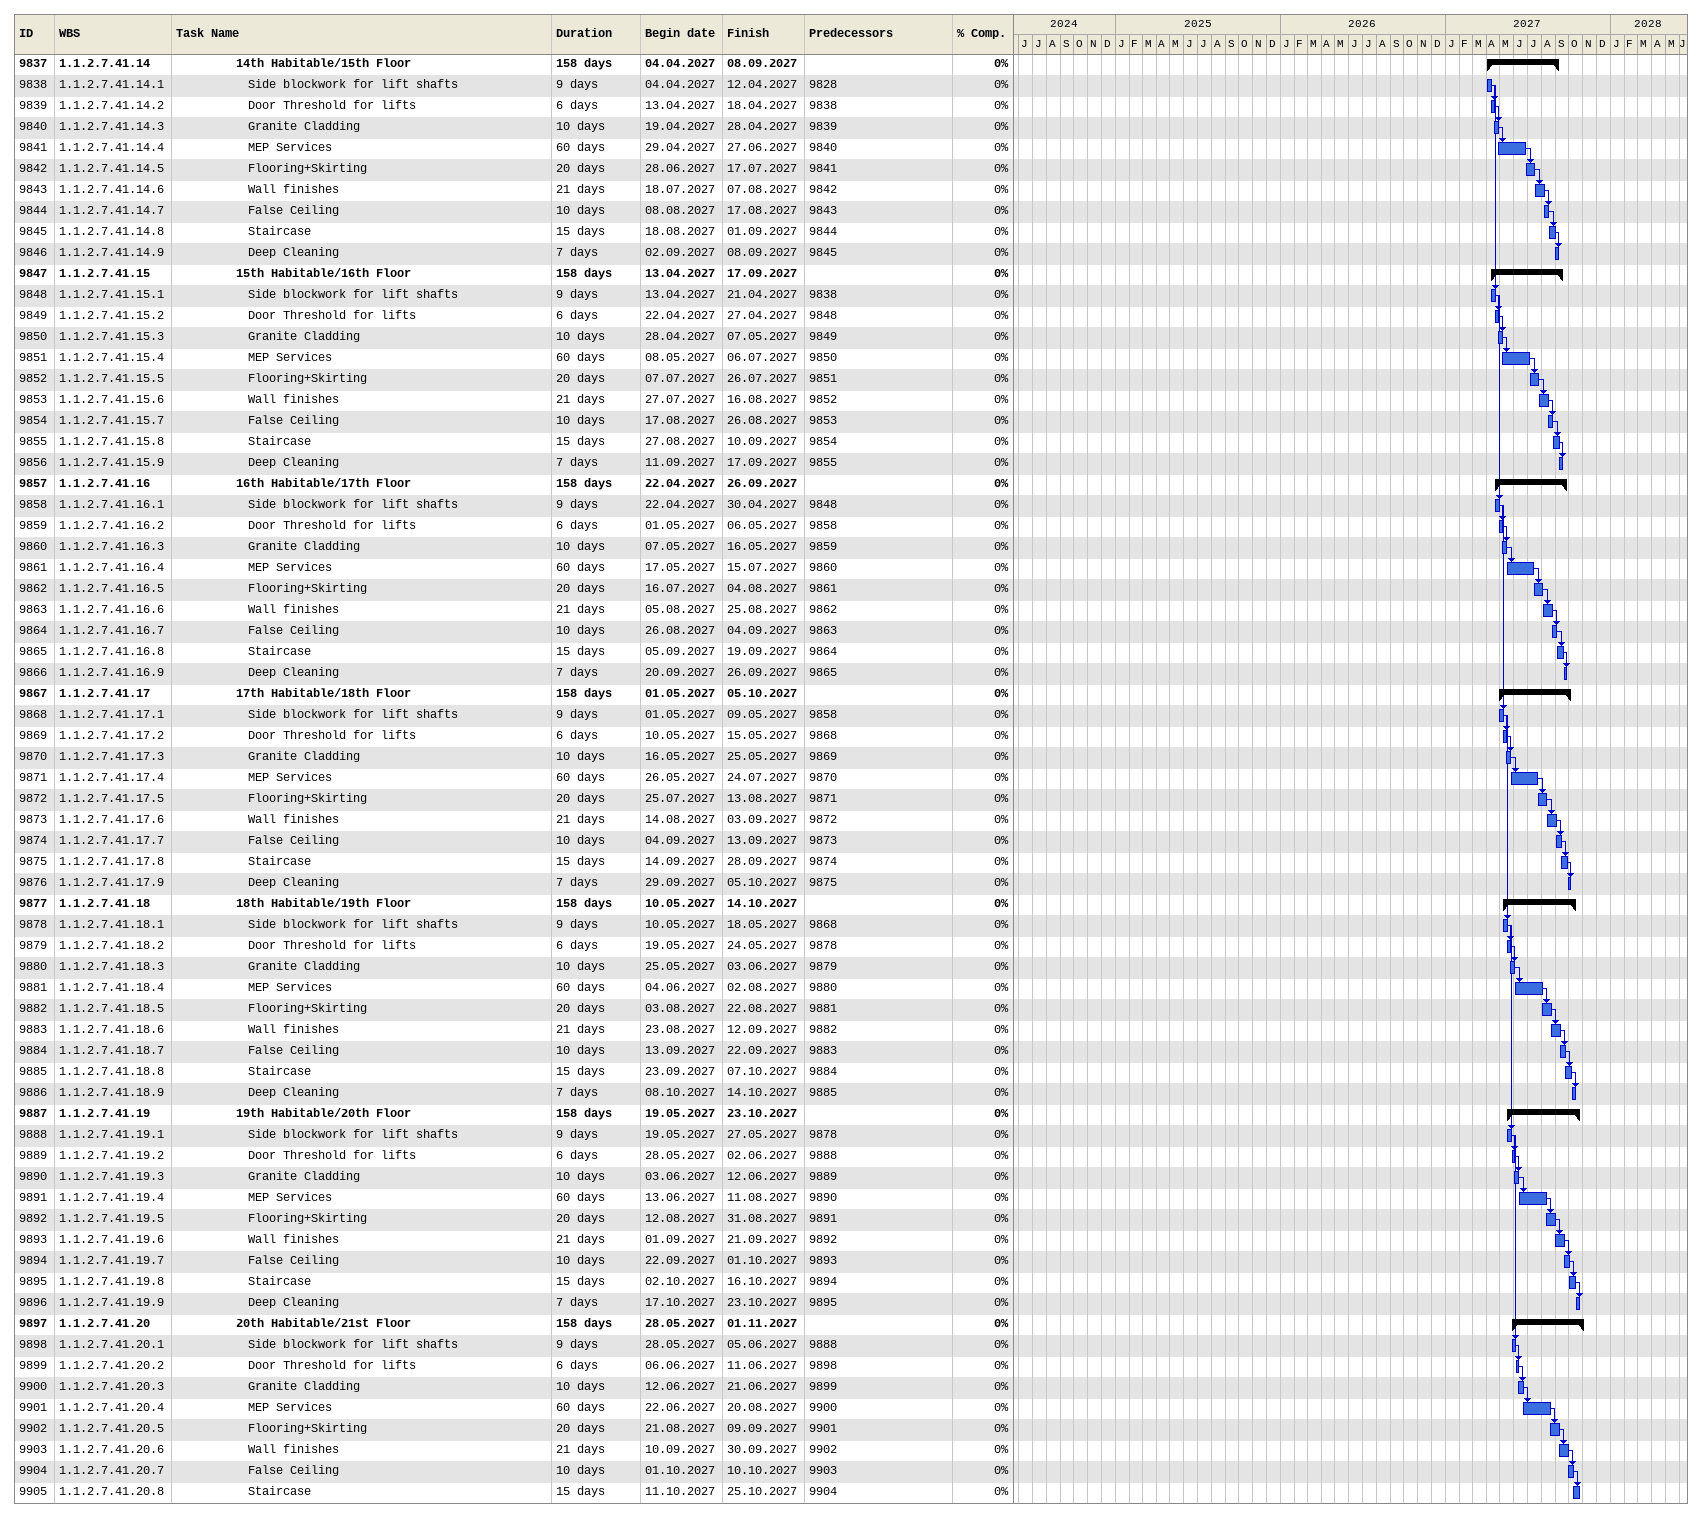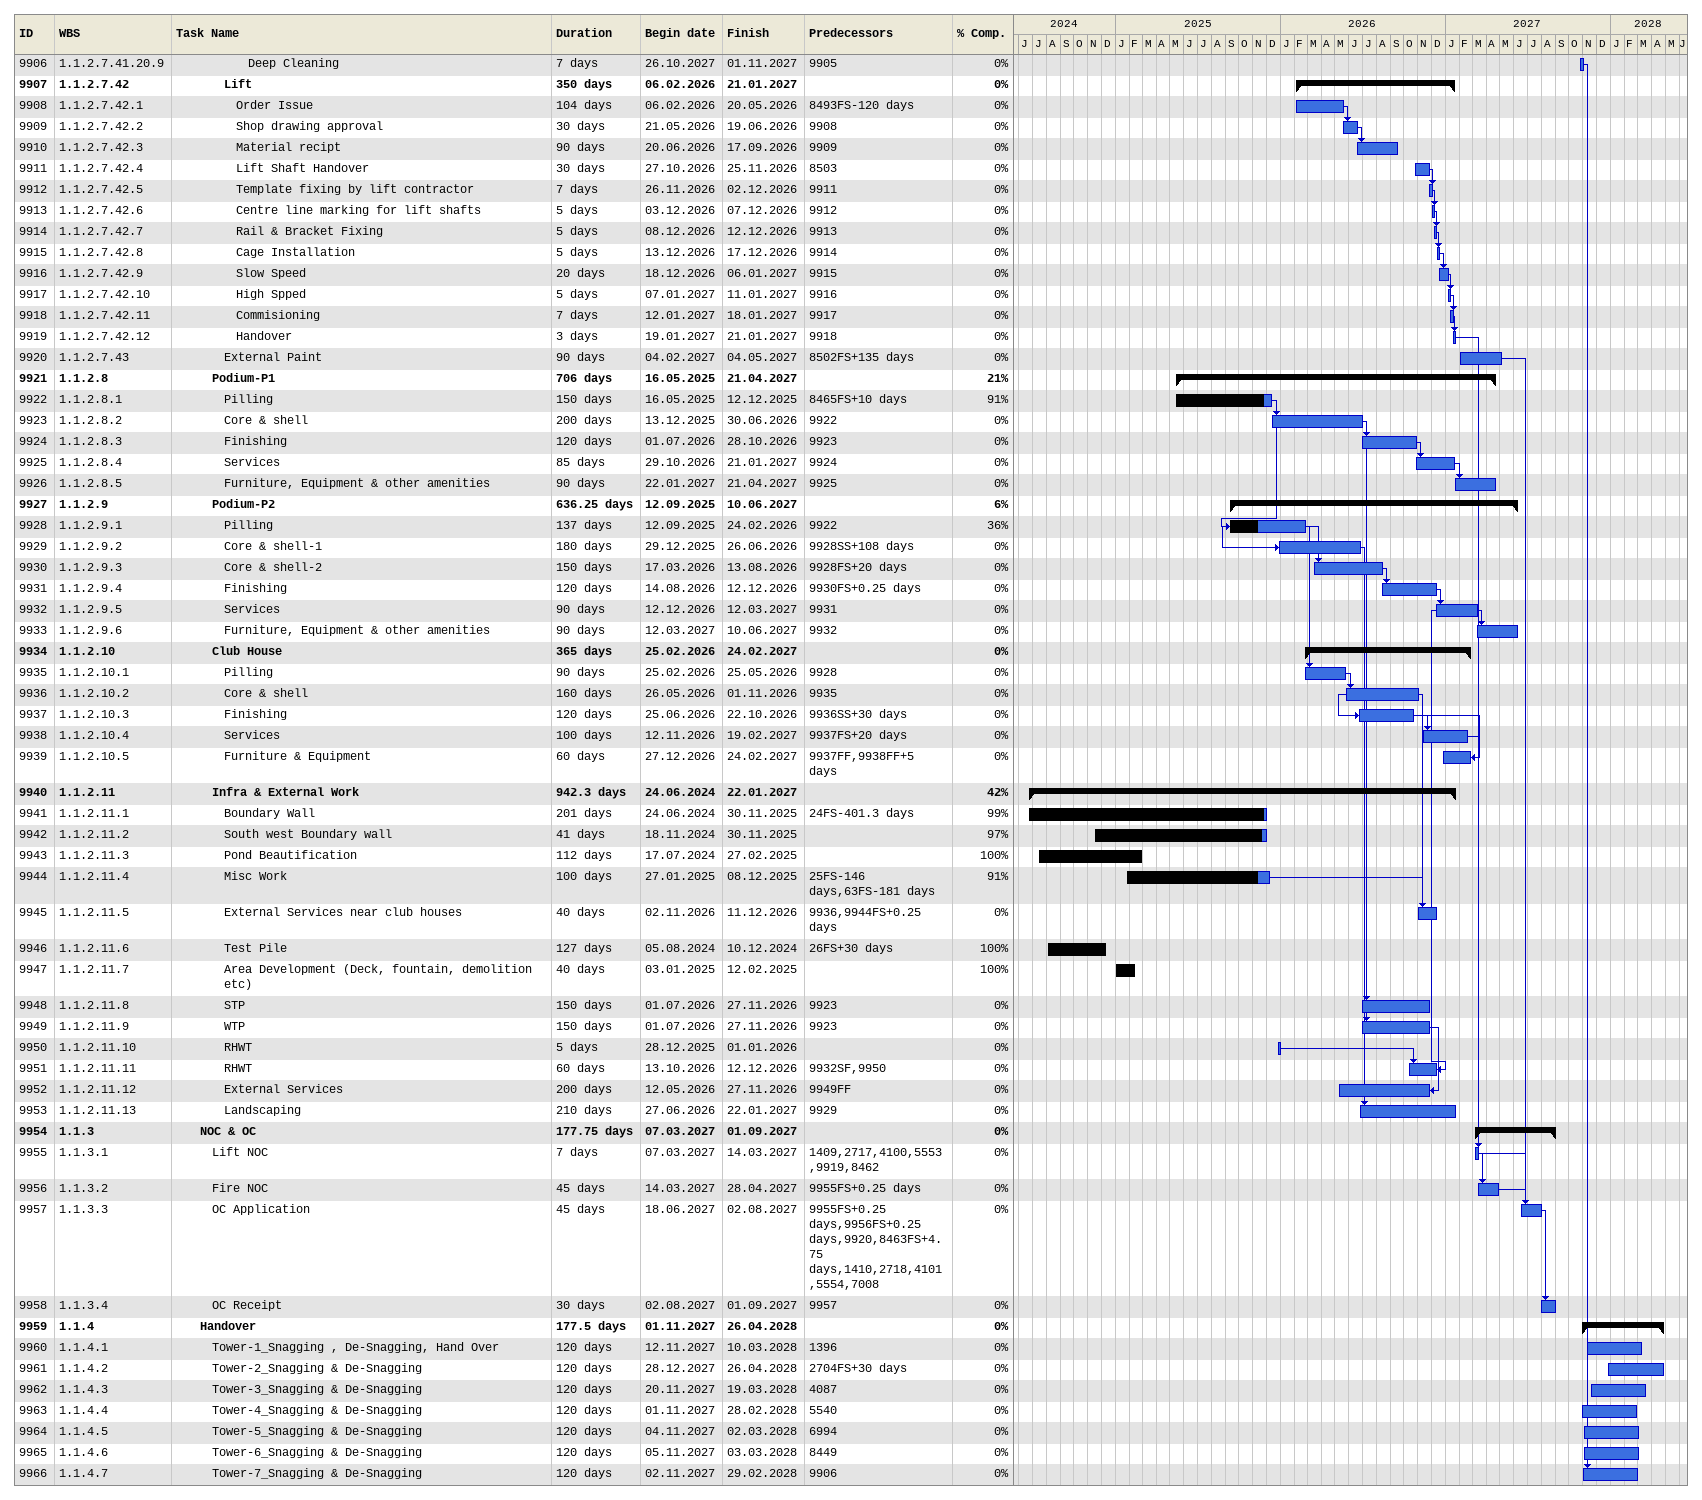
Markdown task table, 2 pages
| ID | WBS | Task | Duration | Start | Finish | Predecessors | % complete |
|---|---|---|---|---|---|---|---|
| 9837 | 1.1.2.7.41.14 | **14th Habitable/15th Floor** | 158d | 2027-04-04 | 2027-09-08 |  | 0 |
| 9838 | 1.1.2.7.41.14.1 | Side blockwork for lift shafts | 9d | 2027-04-04 | 2027-04-12 | 9828 | 0 |
| 9839 | 1.1.2.7.41.14.2 | Door Threshold for lifts | 6d | 2027-04-13 | 2027-04-18 | 9838 | 0 |
| 9840 | 1.1.2.7.41.14.3 | Granite Cladding | 10d | 2027-04-19 | 2027-04-28 | 9839 | 0 |
| 9841 | 1.1.2.7.41.14.4 | MEP Services | 60d | 2027-04-29 | 2027-06-27 | 9840 | 0 |
| 9842 | 1.1.2.7.41.14.5 | Flooring+Skirting | 20d | 2027-06-28 | 2027-07-17 | 9841 | 0 |
| 9843 | 1.1.2.7.41.14.6 | Wall finishes | 21d | 2027-07-18 | 2027-08-07 | 9842 | 0 |
| 9844 | 1.1.2.7.41.14.7 | False Ceiling | 10d | 2027-08-08 | 2027-08-17 | 9843 | 0 |
| 9845 | 1.1.2.7.41.14.8 | Staircase | 15d | 2027-08-18 | 2027-09-01 | 9844 | 0 |
| 9846 | 1.1.2.7.41.14.9 | Deep Cleaning | 7d | 2027-09-02 | 2027-09-08 | 9845 | 0 |
| 9847 | 1.1.2.7.41.15 | **15th Habitable/16th Floor** | 158d | 2027-04-13 | 2027-09-17 |  | 0 |
| 9848 | 1.1.2.7.41.15.1 | Side blockwork for lift shafts | 9d | 2027-04-13 | 2027-04-21 | 9838 | 0 |
| 9849 | 1.1.2.7.41.15.2 | Door Threshold for lifts | 6d | 2027-04-22 | 2027-04-27 | 9848 | 0 |
| 9850 | 1.1.2.7.41.15.3 | Granite Cladding | 10d | 2027-04-28 | 2027-05-07 | 9849 | 0 |
| 9851 | 1.1.2.7.41.15.4 | MEP Services | 60d | 2027-05-08 | 2027-07-06 | 9850 | 0 |
| 9852 | 1.1.2.7.41.15.5 | Flooring+Skirting | 20d | 2027-07-07 | 2027-07-26 | 9851 | 0 |
| 9853 | 1.1.2.7.41.15.6 | Wall finishes | 21d | 2027-07-27 | 2027-08-16 | 9852 | 0 |
| 9854 | 1.1.2.7.41.15.7 | False Ceiling | 10d | 2027-08-17 | 2027-08-26 | 9853 | 0 |
| 9855 | 1.1.2.7.41.15.8 | Staircase | 15d | 2027-08-27 | 2027-09-10 | 9854 | 0 |
| 9856 | 1.1.2.7.41.15.9 | Deep Cleaning | 7d | 2027-09-11 | 2027-09-17 | 9855 | 0 |
| 9857 | 1.1.2.7.41.16 | **16th Habitable/17th Floor** | 158d | 2027-04-22 | 2027-09-26 |  | 0 |
| 9858 | 1.1.2.7.41.16.1 | Side blockwork for lift shafts | 9d | 2027-04-22 | 2027-04-30 | 9848 | 0 |
| 9859 | 1.1.2.7.41.16.2 | Door Threshold for lifts | 6d | 2027-05-01 | 2027-05-06 | 9858 | 0 |
| 9860 | 1.1.2.7.41.16.3 | Granite Cladding | 10d | 2027-05-07 | 2027-05-16 | 9859 | 0 |
| 9861 | 1.1.2.7.41.16.4 | MEP Services | 60d | 2027-05-17 | 2027-07-15 | 9860 | 0 |
| 9862 | 1.1.2.7.41.16.5 | Flooring+Skirting | 20d | 2027-07-16 | 2027-08-04 | 9861 | 0 |
| 9863 | 1.1.2.7.41.16.6 | Wall finishes | 21d | 2027-08-05 | 2027-08-25 | 9862 | 0 |
| 9864 | 1.1.2.7.41.16.7 | False Ceiling | 10d | 2027-08-26 | 2027-09-04 | 9863 | 0 |
| 9865 | 1.1.2.7.41.16.8 | Staircase | 15d | 2027-09-05 | 2027-09-19 | 9864 | 0 |
| 9866 | 1.1.2.7.41.16.9 | Deep Cleaning | 7d | 2027-09-20 | 2027-09-26 | 9865 | 0 |
| 9867 | 1.1.2.7.41.17 | **17th Habitable/18th Floor** | 158d | 2027-05-01 | 2027-10-05 |  | 0 |
| 9868 | 1.1.2.7.41.17.1 | Side blockwork for lift shafts | 9d | 2027-05-01 | 2027-05-09 | 9858 | 0 |
| 9869 | 1.1.2.7.41.17.2 | Door Threshold for lifts | 6d | 2027-05-10 | 2027-05-15 | 9868 | 0 |
| 9870 | 1.1.2.7.41.17.3 | Granite Cladding | 10d | 2027-05-16 | 2027-05-25 | 9869 | 0 |
| 9871 | 1.1.2.7.41.17.4 | MEP Services | 60d | 2027-05-26 | 2027-07-24 | 9870 | 0 |
| 9872 | 1.1.2.7.41.17.5 | Flooring+Skirting | 20d | 2027-07-25 | 2027-08-13 | 9871 | 0 |
| 9873 | 1.1.2.7.41.17.6 | Wall finishes | 21d | 2027-08-14 | 2027-09-03 | 9872 | 0 |
| 9874 | 1.1.2.7.41.17.7 | False Ceiling | 10d | 2027-09-04 | 2027-09-13 | 9873 | 0 |
| 9875 | 1.1.2.7.41.17.8 | Staircase | 15d | 2027-09-14 | 2027-09-28 | 9874 | 0 |
| 9876 | 1.1.2.7.41.17.9 | Deep Cleaning | 7d | 2027-09-29 | 2027-10-05 | 9875 | 0 |
| 9877 | 1.1.2.7.41.18 | **18th Habitable/19th Floor** | 158d | 2027-05-10 | 2027-10-14 |  | 0 |
| 9878 | 1.1.2.7.41.18.1 | Side blockwork for lift shafts | 9d | 2027-05-10 | 2027-05-18 | 9868 | 0 |
| 9879 | 1.1.2.7.41.18.2 | Door Threshold for lifts | 6d | 2027-05-19 | 2027-05-24 | 9878 | 0 |
| 9880 | 1.1.2.7.41.18.3 | Granite Cladding | 10d | 2027-05-25 | 2027-06-03 | 9879 | 0 |
| 9881 | 1.1.2.7.41.18.4 | MEP Services | 60d | 2027-06-04 | 2027-08-02 | 9880 | 0 |
| 9882 | 1.1.2.7.41.18.5 | Flooring+Skirting | 20d | 2027-08-03 | 2027-08-22 | 9881 | 0 |
| 9883 | 1.1.2.7.41.18.6 | Wall finishes | 21d | 2027-08-23 | 2027-09-12 | 9882 | 0 |
| 9884 | 1.1.2.7.41.18.7 | False Ceiling | 10d | 2027-09-13 | 2027-09-22 | 9883 | 0 |
| 9885 | 1.1.2.7.41.18.8 | Staircase | 15d | 2027-09-23 | 2027-10-07 | 9884 | 0 |
| 9886 | 1.1.2.7.41.18.9 | Deep Cleaning | 7d | 2027-10-08 | 2027-10-14 | 9885 | 0 |
| 9887 | 1.1.2.7.41.19 | **19th Habitable/20th Floor** | 158d | 2027-05-19 | 2027-10-23 |  | 0 |
| 9888 | 1.1.2.7.41.19.1 | Side blockwork for lift shafts | 9d | 2027-05-19 | 2027-05-27 | 9878 | 0 |
| 9889 | 1.1.2.7.41.19.2 | Door Threshold for lifts | 6d | 2027-05-28 | 2027-06-02 | 9888 | 0 |
| 9890 | 1.1.2.7.41.19.3 | Granite Cladding | 10d | 2027-06-03 | 2027-06-12 | 9889 | 0 |
| 9891 | 1.1.2.7.41.19.4 | MEP Services | 60d | 2027-06-13 | 2027-08-11 | 9890 | 0 |
| 9892 | 1.1.2.7.41.19.5 | Flooring+Skirting | 20d | 2027-08-12 | 2027-08-31 | 9891 | 0 |
| 9893 | 1.1.2.7.41.19.6 | Wall finishes | 21d | 2027-09-01 | 2027-09-21 | 9892 | 0 |
| 9894 | 1.1.2.7.41.19.7 | False Ceiling | 10d | 2027-09-22 | 2027-10-01 | 9893 | 0 |
| 9895 | 1.1.2.7.41.19.8 | Staircase | 15d | 2027-10-02 | 2027-10-16 | 9894 | 0 |
| 9896 | 1.1.2.7.41.19.9 | Deep Cleaning | 7d | 2027-10-17 | 2027-10-23 | 9895 | 0 |
| 9897 | 1.1.2.7.41.20 | **20th Habitable/21st Floor** | 158d | 2027-05-28 | 2027-11-01 |  | 0 |
| 9898 | 1.1.2.7.41.20.1 | Side blockwork for lift shafts | 9d | 2027-05-28 | 2027-06-05 | 9888 | 0 |
| 9899 | 1.1.2.7.41.20.2 | Door Threshold for lifts | 6d | 2027-06-06 | 2027-06-11 | 9898 | 0 |
| 9900 | 1.1.2.7.41.20.3 | Granite Cladding | 10d | 2027-06-12 | 2027-06-21 | 9899 | 0 |
| 9901 | 1.1.2.7.41.20.4 | MEP Services | 60d | 2027-06-22 | 2027-08-20 | 9900 | 0 |
| 9902 | 1.1.2.7.41.20.5 | Flooring+Skirting | 20d | 2027-08-21 | 2027-09-09 | 9901 | 0 |
| 9903 | 1.1.2.7.41.20.6 | Wall finishes | 21d | 2027-09-10 | 2027-09-30 | 9902 | 0 |
| 9904 | 1.1.2.7.41.20.7 | False Ceiling | 10d | 2027-10-01 | 2027-10-10 | 9903 | 0 |
| 9905 | 1.1.2.7.41.20.8 | Staircase | 15d | 2027-10-11 | 2027-10-25 | 9904 | 0 |
| 9906 | 1.1.2.7.41.20.9 | Deep Cleaning | 7d | 2027-10-26 | 2027-11-01 | 9905 | 0 |
| 9907 | 1.1.2.7.42 | **Lift** | 350d | 2026-02-06 | 2027-01-21 |  | 0 |
| 9908 | 1.1.2.7.42.1 | Order Issue | 104d | 2026-02-06 | 2026-05-20 | 8493FS-120d | 0 |
| 9909 | 1.1.2.7.42.2 | Shop drawing approval | 30d | 2026-05-21 | 2026-06-19 | 9908 | 0 |
| 9910 | 1.1.2.7.42.3 | Material recipt | 90d | 2026-06-20 | 2026-09-17 | 9909 | 0 |
| 9911 | 1.1.2.7.42.4 | Lift Shaft Handover | 30d | 2026-10-27 | 2026-11-25 | 8503 | 0 |
| 9912 | 1.1.2.7.42.5 | Template fixing by lift contractor | 7d | 2026-11-26 | 2026-12-02 | 9911 | 0 |
| 9913 | 1.1.2.7.42.6 | Centre line marking for lift shafts | 5d | 2026-12-03 | 2026-12-07 | 9912 | 0 |
| 9914 | 1.1.2.7.42.7 | Rail & Bracket Fixing | 5d | 2026-12-08 | 2026-12-12 | 9913 | 0 |
| 9915 | 1.1.2.7.42.8 | Cage Installation | 5d | 2026-12-13 | 2026-12-17 | 9914 | 0 |
| 9916 | 1.1.2.7.42.9 | Slow Speed | 20d | 2026-12-18 | 2027-01-06 | 9915 | 0 |
| 9917 | 1.1.2.7.42.10 | High Spped | 5d | 2027-01-07 | 2027-01-11 | 9916 | 0 |
| 9918 | 1.1.2.7.42.11 | Commisioning | 7d | 2027-01-12 | 2027-01-18 | 9917 | 0 |
| 9919 | 1.1.2.7.42.12 | Handover | 3d | 2027-01-19 | 2027-01-21 | 9918 | 0 |
| 9920 | 1.1.2.7.43 | External Paint | 90d | 2027-02-04 | 2027-05-04 | 8502FS+135d | 0 |
| 9921 | 1.1.2.8 | **Podium-P1** | 706d | 2025-05-16 | 2027-04-21 |  | 21 |
| 9922 | 1.1.2.8.1 | Pilling | 150d | 2025-05-16 | 2025-12-12 | 8465FS+10d | 91 |
| 9923 | 1.1.2.8.2 | Core & shell | 200d | 2025-12-13 | 2026-06-30 | 9922 | 0 |
| 9924 | 1.1.2.8.3 | Finishing | 120d | 2026-07-01 | 2026-10-28 | 9923 | 0 |
| 9925 | 1.1.2.8.4 | Services | 85d | 2026-10-29 | 2027-01-21 | 9924 | 0 |
| 9926 | 1.1.2.8.5 | Furniture, Equipment & other amenities | 90d | 2027-01-22 | 2027-04-21 | 9925 | 0 |
| 9927 | 1.1.2.9 | **Podium-P2** | 636.25d | 2025-09-12 | 2027-06-10 |  | 6 |
| 9928 | 1.1.2.9.1 | Pilling | 137d | 2025-09-12 | 2026-02-24 | 9922 | 36 |
| 9929 | 1.1.2.9.2 | Core & shell-1 | 180d | 2025-12-29 | 2026-06-26 | 9928SS+108d | 0 |
| 9930 | 1.1.2.9.3 | Core & shell-2 | 150d | 2026-03-17 | 2026-08-13 | 9928FS+20d | 0 |
| 9931 | 1.1.2.9.4 | Finishing | 120d | 2026-08-14 | 2026-12-12 | 9930FS+0.25d | 0 |
| 9932 | 1.1.2.9.5 | Services | 90d | 2026-12-12 | 2027-03-12 | 9931 | 0 |
| 9933 | 1.1.2.9.6 | Furniture, Equipment & other amenities | 90d | 2027-03-12 | 2027-06-10 | 9932 | 0 |
| 9934 | 1.1.2.10 | **Club House** | 365d | 2026-02-25 | 2027-02-24 |  | 0 |
| 9935 | 1.1.2.10.1 | Pilling | 90d | 2026-02-25 | 2026-05-25 | 9928 | 0 |
| 9936 | 1.1.2.10.2 | Core & shell | 160d | 2026-05-26 | 2026-11-01 | 9935 | 0 |
| 9937 | 1.1.2.10.3 | Finishing | 120d | 2026-06-25 | 2026-10-22 | 9936SS+30d | 0 |
| 9938 | 1.1.2.10.4 | Services | 100d | 2026-11-12 | 2027-02-19 | 9937FS+20d | 0 |
| 9939 | 1.1.2.10.5 | Furniture & Equipment | 60d | 2026-12-27 | 2027-02-24 | 9937FF, 9938FF+5d | 0 |
| 9940 | 1.1.2.11 | **Infra & External Work** | 942.3d | 2024-06-24 | 2027-01-22 |  | 42 |
| 9941 | 1.1.2.11.1 | Boundary Wall | 201d | 2024-06-24 | 2025-11-30 | 24FS-401.3d | 99 |
| 9942 | 1.1.2.11.2 | South west Boundary wall | 41d | 2024-11-18 | 2025-11-30 |  | 97 |
| 9943 | 1.1.2.11.3 | Pond Beautification | 112d | 2024-07-17 | 2025-02-27 |  | 100 |
| 9944 | 1.1.2.11.4 | Misc Work | 100d | 2025-01-27 | 2025-12-08 | 25FS-146d, 63FS-181d | 91 |
| 9945 | 1.1.2.11.5 | External Services near club houses | 40d | 2026-11-02 | 2026-12-11 | 9936, 9944FS+0.25d | 0 |
| 9946 | 1.1.2.11.6 | Test Pile | 127d | 2024-08-05 | 2024-12-10 | 26FS+30d | 100 |
| 9947 | 1.1.2.11.7 | Area Development (Deck, fountain, demolition etc) | 40d | 2025-01-03 | 2025-02-12 |  | 100 |
| 9948 | 1.1.2.11.8 | STP | 150d | 2026-07-01 | 2026-11-27 | 9923 | 0 |
| 9949 | 1.1.2.11.9 | WTP | 150d | 2026-07-01 | 2026-11-27 | 9923 | 0 |
| 9950 | 1.1.2.11.10 | RHWT | 5d | 2025-12-28 | 2026-01-01 |  | 0 |
| 9951 | 1.1.2.11.11 | RHWT | 60d | 2026-10-13 | 2026-12-12 | 9932SF, 9950 | 0 |
| 9952 | 1.1.2.11.12 | External Services | 200d | 2026-05-12 | 2026-11-27 | 9949FF | 0 |
| 9953 | 1.1.2.11.13 | Landscaping | 210d | 2026-06-27 | 2027-01-22 | 9929 | 0 |
| 9954 | 1.1.3 | **NOC & OC** | 177.75d | 2027-03-07 | 2027-09-01 |  | 0 |
| 9955 | 1.1.3.1 | Lift NOC | 7d | 2027-03-07 | 2027-03-14 | 1409, 2717, 4100, 5553, 9919, 8462 | 0 |
| 9956 | 1.1.3.2 | Fire NOC | 45d | 2027-03-14 | 2027-04-28 | 9955FS+0.25d | 0 |
| 9957 | 1.1.3.3 | OC Application | 45d | 2027-06-18 | 2027-08-02 | 9955FS+0.25d, 9956FS+0.25d, 9920, 8463FS+4.75d, 1410, 2718, 4101, 5554, 7008 | 0 |
| 9958 | 1.1.3.4 | OC Receipt | 30d | 2027-08-02 | 2027-09-01 | 9957 | 0 |
| 9959 | 1.1.4 | **Handover** | 177.5d | 2027-11-01 | 2028-04-26 |  | 0 |
| 9960 | 1.1.4.1 | Tower-1_Snagging , De-Snagging, Hand Over | 120d | 2027-11-12 | 2028-03-10 | 1396 | 0 |
| 9961 | 1.1.4.2 | Tower-2_Snagging & De-Snagging | 120d | 2027-12-28 | 2028-04-26 | 2704FS+30d | 0 |
| 9962 | 1.1.4.3 | Tower-3_Snagging & De-Snagging | 120d | 2027-11-20 | 2028-03-19 | 4087 | 0 |
| 9963 | 1.1.4.4 | Tower-4_Snagging & De-Snagging | 120d | 2027-11-01 | 2028-02-28 | 5540 | 0 |
| 9964 | 1.1.4.5 | Tower-5_Snagging & De-Snagging | 120d | 2027-11-04 | 2028-03-02 | 6994 | 0 |
| 9965 | 1.1.4.6 | Tower-6_Snagging & De-Snagging | 120d | 2027-11-05 | 2028-03-03 | 8449 | 0 |
| 9966 | 1.1.4.7 | Tower-7_Snagging & De-Snagging | 120d | 2027-11-02 | 2028-02-29 | 9906 | 0 |
